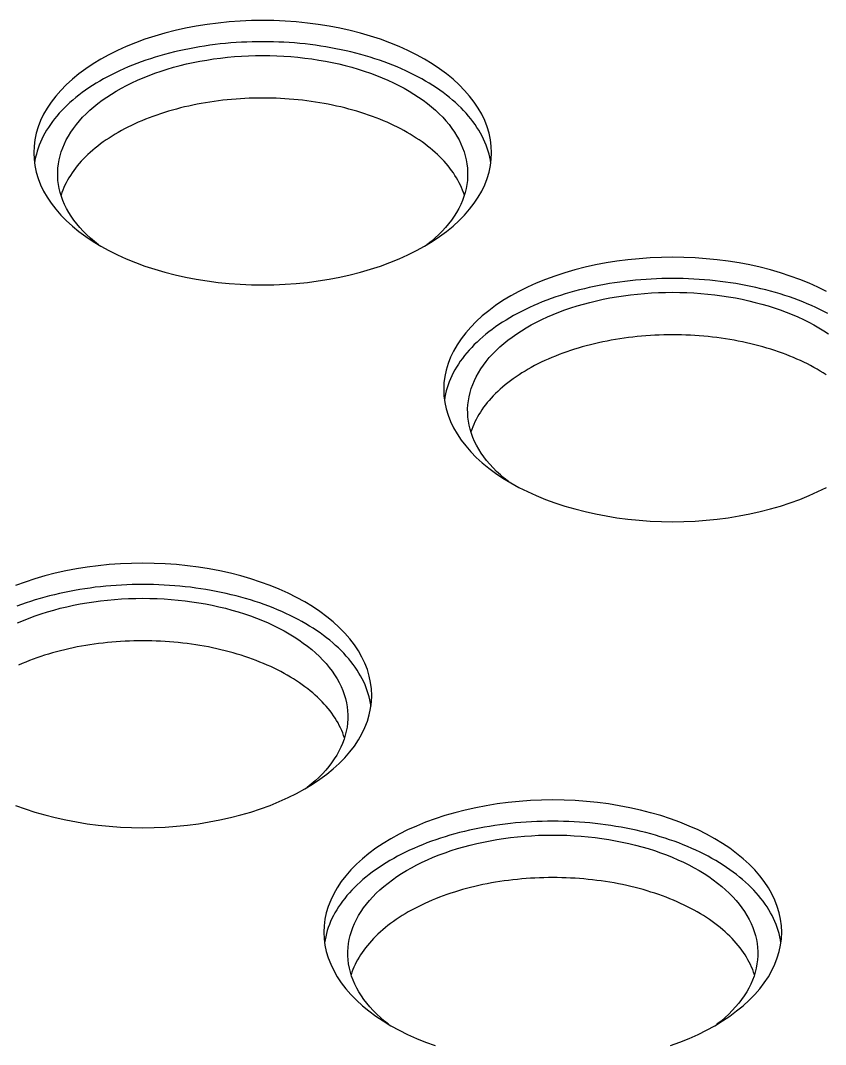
# Model space of a CAD drawing. Extents: x 1.5 to 17.7, y 2.4 to 12.
# Drawn here: x 6.129 to 8.063, y 7.433 to 9.893 of the extents above; entities that cross this region are included whole.
import ezdxf

# ---------------------------------------------------------------- set-up
doc = ezdxf.new("R2010")
doc.units = 0
doc.layers.get('0').update_dxf_attribs({"linetype": 'CONTINUOUS'})

# ---------------------------------------------------------------- blocks, each defined once
blk = doc.blocks.new('A$C44197991')
at = {"color": 0, "linetype": 'CONTINUOUS'}
for points in [[(9.2587, 1.0658, 0), (9.2773, 1.0771, 0), (9.2949, 1.0889, 0), (9.3115, 1.1012, 0), (9.3271, 1.1139, 0), (9.3415, 1.1271, 0), (9.3548, 1.1407, 0), (9.367, 1.1546, 0), (9.3779, 1.1688, 0), (9.3876, 1.1834, 0), (9.3961, 1.1982, 0), (9.4033, 1.2132, 0), (9.4092, 1.2284, 0), (9.4138, 1.2438, 0), (9.4171, 1.2592, 0), (9.4191, 1.2748, 0), (9.4198, 1.2904, 0), (9.4191, 1.3059, 0), (9.4171, 1.3215, 0), (9.4138, 1.337, 0), (9.4092, 1.3523, 0), (9.4033, 1.3675, 0), (9.3961, 1.3825, 0), (9.3876, 1.3973, 0), (9.3779, 1.4119, 0), (9.367, 1.4261, 0), (9.3548, 1.4401, 0), (9.3415, 1.4536, 0), (9.3271, 1.4668, 0), (9.3115, 1.4795, 0), (9.2949, 1.4918, 0), (9.2773, 1.5036, 0), (9.2587, 1.5149, 0), (9.2391, 1.5256, 0), (9.2187, 1.5358, 0), (9.1974, 1.5454, 0), (9.1753, 1.5544, 0), (9.1525, 1.5627, 0), (9.129, 1.5704, 0), (9.1049, 1.5774, 0), (9.0802, 1.5837, 0), (9.055, 1.5894, 0), (9.0294, 1.5942, 0), (9.0034, 1.5984, 0), (8.9771, 1.6018, 0), (8.9505, 1.6045, 0), (8.9237, 1.6064, 0), (8.8968, 1.6075, 0), (8.8698, 1.6079, 0), (8.8428, 1.6075, 0), (8.8159, 1.6064, 0), (8.7891, 1.6045, 0), (8.7625, 1.6018, 0), (8.7361, 1.5984, 0), (8.7101, 1.5942, 0), (8.6845, 1.5894, 0), (8.6593, 1.5837, 0), (8.6346, 1.5774, 0), (8.6105, 1.5704, 0), (8.587, 1.5627, 0), (8.5642, 1.5544, 0), (8.5421, 1.5454, 0), (8.5208, 1.5358, 0), (8.5004, 1.5256, 0), (8.4809, 1.5149, 0), (8.4622, 1.5036, 0), (8.4446, 1.4918, 0), (8.428, 1.4795, 0), (8.4125, 1.4668, 0), (8.398, 1.4536, 0), (8.3847, 1.4401, 0), (8.3726, 1.4261, 0), (8.3616, 1.4119, 0), (8.3519, 1.3973, 0), (8.3435, 1.3825, 0), (8.3362, 1.3675, 0), (8.3303, 1.3523, 0), (8.3257, 1.337, 0), (8.3224, 1.3215, 0), (8.3204, 1.3059, 0), (8.3198, 1.2904, 0), (8.3204, 1.2748, 0), (8.3224, 1.2592, 0), (8.3257, 1.2438, 0), (8.3303, 1.2284, 0), (8.3362, 1.2132, 0), (8.3435, 1.1982, 0), (8.3519, 1.1834, 0), (8.3616, 1.1688, 0), (8.3726, 1.1546, 0), (8.3847, 1.1407, 0), (8.398, 1.1271, 0), (8.4125, 1.1139, 0), (8.428, 1.1012, 0), (8.4446, 1.0889, 0), (8.4622, 1.0771, 0), (8.4809, 1.0658, 0), (8.5004, 1.0551, 0), (8.5208, 1.0449, 0), (8.5421, 1.0353, 0), (8.5642, 1.0263, 0), (8.587, 1.018, 0), (8.6105, 1.0103, 0), (8.6346, 1.0033, 0), (8.6593, 0.997, 0), (8.6845, 0.9914, 0), (8.7101, 0.9865, 0), (8.7361, 0.9823, 0), (8.7625, 0.9789, 0), (8.7891, 0.9763, 0), (8.8159, 0.9744, 0), (8.8428, 0.9732, 0), (8.8698, 0.9728, 0), (8.8968, 0.9732, 0), (8.9237, 0.9744, 0), (8.9505, 0.9763, 0), (8.9771, 0.9789, 0), (9.0034, 0.9823, 0), (9.0294, 0.9865, 0), (9.055, 0.9914, 0), (9.0802, 0.997, 0), (9.1049, 1.0033, 0), (9.129, 1.0103, 0), (9.1525, 1.018, 0), (9.1753, 1.0263, 0), (9.1974, 1.0353, 0), (9.2187, 1.0449, 0), (9.2391, 1.0551, 0), (9.2587, 1.0658, 0)], [(9.418, 1.2649, 0), (9.4168, 1.2722, 0), (9.4153, 1.2796, 0), (9.4136, 1.2869, 0), (9.4115, 1.2942, 0), (9.4091, 1.3014, 0), (9.4065, 1.3087, 0), (9.4035, 1.3159, 0), (9.4003, 1.323, 0), (9.3968, 1.3301, 0), (9.393, 1.3372, 0), (9.3889, 1.3442, 0), (9.3845, 1.3512, 0), (9.3799, 1.358, 0), (9.375, 1.3649, 0), (9.3698, 1.3716, 0), (9.3643, 1.3783, 0), (9.3585, 1.3849, 0), (9.3525, 1.3915, 0), (9.3463, 1.3979, 0), (9.3398, 1.4043, 0), (9.333, 1.4105, 0), (9.3259, 1.4167, 0), (9.3187, 1.4228, 0), (9.3111, 1.4288, 0), (9.3034, 1.4347, 0), (9.2954, 1.4405, 0), (9.2872, 1.4461, 0), (9.2787, 1.4517, 0), (9.27, 1.4571, 0), (9.2611, 1.4624, 0), (9.252, 1.4676, 0), (9.2427, 1.4727, 0), (9.2332, 1.4777, 0), (9.2235, 1.4825, 0), (9.2136, 1.4872, 0), (9.2035, 1.4917, 0), (9.1932, 1.4962, 0), (9.1828, 1.5004, 0), (9.1722, 1.5046, 0), (9.1614, 1.5086, 0), (9.1505, 1.5124, 0), (9.1394, 1.5161, 0), (9.1281, 1.5197, 0), (9.1168, 1.5231, 0), (9.1052, 1.5263, 0), (9.0936, 1.5294, 0), (9.0818, 1.5323, 0), (9.07, 1.5351, 0), (9.058, 1.5377, 0), (9.0459, 1.5401, 0), (9.0337, 1.5424, 0), (9.0215, 1.5446, 0), (9.0091, 1.5465, 0), (8.9967, 1.5483, 0), (8.9842, 1.5499, 0), (8.9716, 1.5514, 0), (8.959, 1.5527, 0), (8.9464, 1.5538, 0), (8.9337, 1.5547, 0), (8.9209, 1.5555, 0), (8.9082, 1.5561, 0), (8.8954, 1.5565, 0), (8.8826, 1.5568, 0), (8.8698, 1.5569, 0), (8.857, 1.5568, 0), (8.8442, 1.5565, 0), (8.8314, 1.5561, 0), (8.8186, 1.5555, 0), (8.8059, 1.5547, 0), (8.7932, 1.5538, 0), (8.7805, 1.5527, 0), (8.7679, 1.5514, 0), (8.7553, 1.5499, 0), (8.7428, 1.5483, 0), (8.7304, 1.5465, 0), (8.7181, 1.5446, 0), (8.7058, 1.5424, 0), (8.6936, 1.5401, 0), (8.6815, 1.5377, 0), (8.6695, 1.5351, 0), (8.6577, 1.5323, 0), (8.6459, 1.5294, 0), (8.6343, 1.5263, 0), (8.6228, 1.5231, 0), (8.6114, 1.5197, 0), (8.6002, 1.5161, 0), (8.5891, 1.5124, 0), (8.5781, 1.5086, 0), (8.5673, 1.5046, 0), (8.5567, 1.5004, 0), (8.5463, 1.4962, 0), (8.536, 1.4917, 0), (8.5259, 1.4872, 0), (8.516, 1.4825, 0), (8.5063, 1.4777, 0), (8.4968, 1.4727, 0), (8.4875, 1.4676, 0), (8.4784, 1.4624, 0), (8.4695, 1.4571, 0), (8.4608, 1.4517, 0), (8.4524, 1.4461, 0), (8.4442, 1.4405, 0), (8.4361, 1.4347, 0), (8.4284, 1.4288, 0), (8.4209, 1.4228, 0), (8.4136, 1.4167, 0), (8.4066, 1.4105, 0), (8.3998, 1.4043, 0), (8.3933, 1.3979, 0), (8.387, 1.3915, 0), (8.381, 1.3849, 0), (8.3752, 1.3783, 0), (8.3698, 1.3716, 0), (8.3646, 1.3649, 0), (8.3597, 1.358, 0), (8.355, 1.3512, 0), (8.3506, 1.3442, 0), (8.3465, 1.3372, 0), (8.3427, 1.3301, 0), (8.3392, 1.323, 0), (8.336, 1.3159, 0), (8.333, 1.3087, 0), (8.3304, 1.3014, 0), (8.328, 1.2942, 0), (8.326, 1.2869, 0), (8.3242, 1.2796, 0), (8.3227, 1.2722, 0), (8.3215, 1.2649, 0)], [(8.4753, 1.0691, 0), (8.4654, 1.0771, 0), (8.4559, 1.0852, 0), (8.4469, 1.0936, 0), (8.4384, 1.1021, 0), (8.4305, 1.1108, 0), (8.423, 1.1196, 0), (8.4161, 1.1286, 0), (8.4098, 1.1377, 0), (8.404, 1.147, 0), (8.3987, 1.1563, 0), (8.394, 1.1658, 0), (8.3899, 1.1753, 0), (8.3864, 1.1849, 0), (8.3834, 1.1946, 0), (8.381, 1.2044, 0), (8.3792, 1.2141, 0), (8.378, 1.2239, 0), (8.3774, 1.2337, 0), (8.3773, 1.2436, 0), (8.3779, 1.2534, 0), (8.379, 1.2632, 0), (8.3807, 1.273, 0), (8.383, 1.2827, 0), (8.3859, 1.2924, 0), (8.3894, 1.302, 0), (8.3934, 1.3116, 0), (8.398, 1.3211, 0), (8.4032, 1.3304, 0), (8.409, 1.3397, 0), (8.4152, 1.3488, 0), (8.4221, 1.3578, 0), (8.4294, 1.3667, 0), (8.4373, 1.3754, 0), (8.4457, 1.384, 0), (8.4546, 1.3923, 0), (8.464, 1.4005, 0), (8.4739, 1.4085, 0), (8.4843, 1.4163, 0), (8.4951, 1.4239, 0), (8.5064, 1.4313, 0), (8.5181, 1.4384, 0), (8.5302, 1.4453, 0), (8.5428, 1.452, 0), (8.5557, 1.4584, 0), (8.569, 1.4645, 0), (8.5827, 1.4704, 0), (8.5967, 1.476, 0), (8.611, 1.4813, 0), (8.6256, 1.4863, 0), (8.6406, 1.491, 0), (8.6558, 1.4954, 0), (8.6712, 1.4996, 0), (8.6869, 1.5034, 0), (8.7029, 1.5069, 0), (8.719, 1.51, 0), (8.7353, 1.5129, 0), (8.7517, 1.5154, 0), (8.7683, 1.5176, 0), (8.7851, 1.5194, 0), (8.8019, 1.521, 0), (8.8188, 1.5221, 0), (8.8357, 1.523, 0), (8.8527, 1.5235, 0), (8.8698, 1.5237, 0), (8.8868, 1.5235, 0), (8.9038, 1.523, 0), (8.9208, 1.5221, 0), (8.9377, 1.521, 0), (8.9545, 1.5194, 0), (8.9712, 1.5176, 0), (8.9878, 1.5154, 0), (9.0043, 1.5129, 0), (9.0206, 1.51, 0), (9.0367, 1.5069, 0), (9.0526, 1.5034, 0), (9.0683, 1.4996, 0), (9.0838, 1.4954, 0), (9.099, 1.491, 0), (9.1139, 1.4863, 0), (9.1285, 1.4813, 0), (9.1429, 1.476, 0), (9.1569, 1.4704, 0), (9.1705, 1.4645, 0), (9.1838, 1.4584, 0), (9.1967, 1.452, 0), (9.2093, 1.4453, 0), (9.2214, 1.4384, 0), (9.2331, 1.4313, 0), (9.2444, 1.4239, 0), (9.2552, 1.4163, 0), (9.2656, 1.4085, 0), (9.2755, 1.4005, 0), (9.2849, 1.3923, 0), (9.2938, 1.384, 0), (9.3022, 1.3754, 0), (9.3101, 1.3667, 0), (9.3175, 1.3578, 0), (9.3243, 1.3488, 0), (9.3306, 1.3397, 0), (9.3363, 1.3304, 0), (9.3415, 1.3211, 0), (9.3461, 1.3116, 0), (9.3501, 1.302, 0), (9.3536, 1.2924, 0), (9.3565, 1.2827, 0), (9.3588, 1.273, 0), (9.3605, 1.2632, 0), (9.3617, 1.2534, 0), (9.3622, 1.2436, 0), (9.3622, 1.2337, 0), (9.3615, 1.2239, 0), (9.3603, 1.2141, 0), (9.3585, 1.2044, 0), (9.3561, 1.1946, 0), (9.3532, 1.1849, 0), (9.3496, 1.1753, 0), (9.3455, 1.1658, 0), (9.3408, 1.1563, 0), (9.3356, 1.147, 0), (9.3298, 1.1377, 0), (9.3234, 1.1286, 0), (9.3165, 1.1196, 0), (9.3091, 1.1108, 0), (9.3011, 1.1021, 0), (9.2926, 1.0936, 0), (9.2836, 1.0852, 0), (9.2742, 1.0771, 0), (9.2642, 1.0691, 0)], [(9.3543, 1.1883, 0), (9.3522, 1.1944, 0), (9.35, 1.2004, 0), (9.3475, 1.2064, 0), (9.3448, 1.2124, 0), (9.3418, 1.2183, 0), (9.3387, 1.2242, 0), (9.3353, 1.2301, 0), (9.3317, 1.2359, 0), (9.3279, 1.2417, 0), (9.3238, 1.2474, 0), (9.3196, 1.2531, 0), (9.3151, 1.2587, 0), (9.3104, 1.2642, 0), (9.3056, 1.2697, 0), (9.3005, 1.2752, 0), (9.2952, 1.2805, 0), (9.2897, 1.2858, 0), (9.284, 1.2911, 0), (9.2781, 1.2962, 0), (9.2721, 1.3013, 0), (9.2658, 1.3063, 0), (9.2593, 1.3113, 0), (9.2527, 1.3161, 0), (9.2459, 1.3209, 0), (9.2389, 1.3255, 0), (9.2317, 1.3301, 0), (9.2244, 1.3346, 0), (9.2169, 1.339, 0), (9.2092, 1.3433, 0), (9.2013, 1.3475, 0), (9.1934, 1.3516, 0), (9.1852, 1.3556, 0), (9.1769, 1.3595, 0), (9.1685, 1.3633, 0), (9.1599, 1.367, 0), (9.1512, 1.3706, 0), (9.1424, 1.3741, 0), (9.1334, 1.3775, 0), (9.1243, 1.3807, 0), (9.1151, 1.3838, 0), (9.1057, 1.3869, 0), (9.0963, 1.3898, 0), (9.0867, 1.3925, 0), (9.0771, 1.3952, 0), (9.0673, 1.3977, 0), (9.0575, 1.4002, 0), (9.0475, 1.4024, 0), (9.0375, 1.4046, 0), (9.0274, 1.4066, 0), (9.0173, 1.4086, 0), (9.007, 1.4103, 0), (8.9967, 1.412, 0), (8.9863, 1.4135, 0), (8.9759, 1.4149, 0), (8.9655, 1.4162, 0), (8.9549, 1.4173, 0), (8.9444, 1.4183, 0), (8.9338, 1.4192, 0), (8.9232, 1.4199, 0), (8.9125, 1.4205, 0), (8.9018, 1.421, 0), (8.8912, 1.4213, 0), (8.8805, 1.4216, 0), (8.8698, 1.4216, 0), (8.8591, 1.4216, 0), (8.8484, 1.4213, 0), (8.8377, 1.421, 0), (8.827, 1.4205, 0), (8.8164, 1.4199, 0), (8.8057, 1.4192, 0), (8.7952, 1.4183, 0), (8.7846, 1.4173, 0), (8.7741, 1.4162, 0), (8.7636, 1.4149, 0), (8.7532, 1.4135, 0), (8.7428, 1.412, 0), (8.7325, 1.4103, 0), (8.7223, 1.4086, 0), (8.7121, 1.4066, 0), (8.702, 1.4046, 0), (8.692, 1.4024, 0), (8.6821, 1.4002, 0), (8.6722, 1.3977, 0), (8.6624, 1.3952, 0), (8.6528, 1.3925, 0), (8.6432, 1.3898, 0), (8.6338, 1.3869, 0), (8.6245, 1.3838, 0), (8.6152, 1.3807, 0), (8.6061, 1.3775, 0), (8.5972, 1.3741, 0), (8.5883, 1.3706, 0), (8.5796, 1.367, 0), (8.571, 1.3633, 0), (8.5626, 1.3595, 0), (8.5543, 1.3556, 0), (8.5462, 1.3516, 0), (8.5382, 1.3475, 0), (8.5304, 1.3433, 0), (8.5227, 1.339, 0), (8.5152, 1.3346, 0), (8.5078, 1.3301, 0), (8.5007, 1.3255, 0), (8.4937, 1.3209, 0), (8.4868, 1.3161, 0), (8.4802, 1.3113, 0), (8.4738, 1.3063, 0), (8.4675, 1.3013, 0), (8.4614, 1.2962, 0), (8.4555, 1.2911, 0), (8.4498, 1.2858, 0), (8.4443, 1.2805, 0), (8.439, 1.2752, 0), (8.434, 1.2697, 0), (8.4291, 1.2642, 0), (8.4244, 1.2587, 0), (8.42, 1.2531, 0), (8.4157, 1.2474, 0), (8.4117, 1.2417, 0), (8.4078, 1.2359, 0), (8.4042, 1.2301, 0), (8.4009, 1.2242, 0), (8.3977, 1.2183, 0), (8.3948, 1.2124, 0), (8.392, 1.2064, 0), (8.3896, 1.2004, 0), (8.3873, 1.1944, 0), (8.3853, 1.1883, 0)], [(10.224, 0.957, 0), (10.2036, 0.9672, 0), (10.1823, 0.9768, 0), (10.1602, 0.9858, 0), (10.1374, 0.9941, 0), (10.1139, 1.0018, 0), (10.0898, 1.0088, 0), (10.0651, 1.0151, 0), (10.04, 1.0207, 0), (10.0143, 1.0256, 0), (9.9883, 1.0298, 0), (9.962, 1.0332, 0), (9.9354, 1.0358, 0), (9.9086, 1.0377, 0), (9.8817, 1.0389, 0), (9.8547, 1.0393, 0), (9.8277, 1.0389, 0), (9.8008, 1.0377, 0), (9.774, 1.0358, 0), (9.7474, 1.0332, 0), (9.721, 1.0298, 0), (9.695, 1.0256, 0), (9.6694, 1.0207, 0), (9.6442, 1.0151, 0), (9.6195, 1.0088, 0), (9.5954, 1.0018, 0), (9.5719, 0.9941, 0), (9.5491, 0.9858, 0), (9.527, 0.9768, 0), (9.5058, 0.9672, 0), (9.4853, 0.957, 0), (9.4657, 0.9463, 0), (9.4471, 0.935, 0), (9.4295, 0.9232, 0), (9.4129, 0.9109, 0), (9.3974, 0.8982, 0), (9.3829, 0.885, 0), (9.3696, 0.8714, 0), (9.3575, 0.8575, 0), (9.3465, 0.8433, 0), (9.3368, 0.8287, 0), (9.3284, 0.8139, 0), (9.3211, 0.7989, 0), (9.3152, 0.7837, 0), (9.3106, 0.7683, 0), (9.3073, 0.7529, 0), (9.3053, 0.7373, 0), (9.3047, 0.7217, 0), (9.3053, 0.7062, 0), (9.3073, 0.6906, 0), (9.3106, 0.6751, 0), (9.3152, 0.6598, 0), (9.3211, 0.6446, 0), (9.3284, 0.6296, 0), (9.3368, 0.6148, 0), (9.3465, 0.6002, 0), (9.3575, 0.586, 0), (9.3696, 0.572, 0), (9.3829, 0.5585, 0), (9.3974, 0.5453, 0), (9.4129, 0.5326, 0), (9.4295, 0.5203, 0), (9.4471, 0.5085, 0), (9.4657, 0.4972, 0), (9.4853, 0.4865, 0), (9.5058, 0.4763, 0), (9.527, 0.4667, 0), (9.5491, 0.4577, 0), (9.5719, 0.4494, 0), (9.5954, 0.4417, 0), (9.6195, 0.4347, 0), (9.6442, 0.4284, 0), (9.6694, 0.4228, 0), (9.695, 0.4179, 0), (9.721, 0.4137, 0), (9.7474, 0.4103, 0), (9.774, 0.4076, 0), (9.8008, 0.4057, 0), (9.8277, 0.4046, 0), (9.8547, 0.4042, 0), (9.8817, 0.4046, 0), (9.9086, 0.4057, 0), (9.9354, 0.4076, 0), (9.962, 0.4103, 0), (9.9883, 0.4137, 0), (10.0143, 0.4179, 0), (10.04, 0.4228, 0), (10.0651, 0.4284, 0), (10.0898, 0.4347, 0), (10.1139, 0.4417, 0), (10.1374, 0.4494, 0), (10.1602, 0.4577, 0), (10.1823, 0.4667, 0), (10.2036, 0.4763, 0), (10.224, 0.4865, 0)], [(10.2276, 0.9041, 0), (10.2181, 0.909, 0), (10.2084, 0.9139, 0), (10.1985, 0.9185, 0), (10.1884, 0.9231, 0), (10.1781, 0.9275, 0), (10.1677, 0.9318, 0), (10.1571, 0.9359, 0), (10.1463, 0.9399, 0), (10.1354, 0.9438, 0), (10.1243, 0.9475, 0), (10.113, 0.951, 0), (10.1017, 0.9544, 0), (10.0901, 0.9577, 0), (10.0785, 0.9608, 0), (10.0668, 0.9637, 0), (10.0549, 0.9665, 0), (10.0429, 0.9691, 0), (10.0308, 0.9715, 0), (10.0186, 0.9738, 0), (10.0064, 0.9759, 0), (9.994, 0.9779, 0), (9.9816, 0.9797, 0), (9.9691, 0.9813, 0), (9.9565, 0.9828, 0), (9.9439, 0.984, 0), (9.9313, 0.9852, 0), (9.9186, 0.9861, 0), (9.9058, 0.9869, 0), (9.8931, 0.9875, 0), (9.8803, 0.9879, 0), (9.8675, 0.9882, 0), (9.8547, 0.9882, 0), (9.8419, 0.9882, 0), (9.8291, 0.9879, 0), (9.8163, 0.9875, 0), (9.8035, 0.9869, 0), (9.7908, 0.9861, 0), (9.7781, 0.9852, 0), (9.7654, 0.984, 0), (9.7528, 0.9828, 0), (9.7402, 0.9813, 0), (9.7277, 0.9797, 0), (9.7153, 0.9779, 0), (9.703, 0.9759, 0), (9.6907, 0.9738, 0), (9.6785, 0.9715, 0), (9.6664, 0.9691, 0), (9.6545, 0.9665, 0), (9.6426, 0.9637, 0), (9.6308, 0.9608, 0), (9.6192, 0.9577, 0), (9.6077, 0.9544, 0), (9.5963, 0.951, 0), (9.5851, 0.9475, 0), (9.574, 0.9438, 0), (9.563, 0.9399, 0), (9.5523, 0.9359, 0), (9.5416, 0.9318, 0), (9.5312, 0.9275, 0), (9.5209, 0.9231, 0), (9.5108, 0.9185, 0), (9.5009, 0.9139, 0), (9.4912, 0.909, 0), (9.4817, 0.9041, 0), (9.4724, 0.899, 0), (9.4633, 0.8938, 0), (9.4544, 0.8885, 0), (9.4457, 0.883, 0), (9.4373, 0.8775, 0), (9.4291, 0.8718, 0), (9.421, 0.866, 0), (9.4133, 0.8602, 0), (9.4058, 0.8542, 0), (9.3985, 0.8481, 0), (9.3915, 0.8419, 0), (9.3847, 0.8356, 0), (9.3781, 0.8293, 0), (9.3719, 0.8228, 0), (9.3659, 0.8163, 0), (9.3601, 0.8097, 0), (9.3547, 0.803, 0), (9.3495, 0.7962, 0), (9.3445, 0.7894, 0), (9.3399, 0.7825, 0), (9.3355, 0.7756, 0), (9.3314, 0.7686, 0), (9.3276, 0.7615, 0), (9.3241, 0.7544, 0), (9.3209, 0.7472, 0), (9.3179, 0.7401, 0), (9.3153, 0.7328, 0), (9.3129, 0.7255, 0), (9.3109, 0.7183, 0), (9.3091, 0.7109, 0), (9.3076, 0.7036, 0), (9.3064, 0.6962, 0)], [(9.4602, 0.5004, 0), (9.4503, 0.5084, 0), (9.4408, 0.5166, 0), (9.4318, 0.5249, 0), (9.4233, 0.5335, 0), (9.4154, 0.5422, 0), (9.4079, 0.551, 0), (9.401, 0.56, 0), (9.3947, 0.5691, 0), (9.3889, 0.5783, 0), (9.3836, 0.5877, 0), (9.3789, 0.5971, 0), (9.3748, 0.6067, 0), (9.3713, 0.6163, 0), (9.3683, 0.626, 0), (9.3659, 0.6357, 0), (9.3641, 0.6455, 0), (9.3629, 0.6553, 0), (9.3623, 0.6651, 0), (9.3622, 0.675, 0), (9.3628, 0.6848, 0), (9.3639, 0.6946, 0), (9.3656, 0.7044, 0), (9.3679, 0.7141, 0), (9.3708, 0.7238, 0), (9.3743, 0.7334, 0), (9.3783, 0.743, 0), (9.3829, 0.7524, 0), (9.3881, 0.7618, 0), (9.3939, 0.7711, 0), (9.4001, 0.7802, 0), (9.407, 0.7892, 0), (9.4143, 0.7981, 0), (9.4222, 0.8068, 0), (9.4306, 0.8153, 0), (9.4395, 0.8237, 0), (9.4489, 0.8319, 0), (9.4588, 0.8399, 0), (9.4692, 0.8477, 0), (9.48, 0.8553, 0), (9.4913, 0.8626, 0), (9.503, 0.8698, 0), (9.5151, 0.8767, 0), (9.5277, 0.8833, 0), (9.5406, 0.8897, 0), (9.5539, 0.8959, 0), (9.5676, 0.9017, 0), (9.5816, 0.9073, 0), (9.5959, 0.9126, 0), (9.6105, 0.9177, 0), (9.6255, 0.9224, 0), (9.6407, 0.9268, 0), (9.6561, 0.9309, 0), (9.6718, 0.9347, 0), (9.6878, 0.9382, 0), (9.7039, 0.9414, 0), (9.7202, 0.9442, 0), (9.7366, 0.9468, 0), (9.7532, 0.949, 0), (9.7699, 0.9508, 0), (9.7868, 0.9523, 0), (9.8037, 0.9535, 0), (9.8206, 0.9544, 0), (9.8376, 0.9549, 0), (9.8547, 0.955, 0), (9.8717, 0.9549, 0), (9.8887, 0.9544, 0), (9.9057, 0.9535, 0), (9.9226, 0.9523, 0), (9.9394, 0.9508, 0), (9.9561, 0.949, 0), (9.9727, 0.9468, 0), (9.9892, 0.9442, 0), (10.0055, 0.9414, 0), (10.0216, 0.9382, 0), (10.0375, 0.9347, 0), (10.0532, 0.9309, 0), (10.0686, 0.9268, 0), (10.0839, 0.9224, 0), (10.0988, 0.9177, 0), (10.1134, 0.9126, 0), (10.1278, 0.9073, 0), (10.1418, 0.9017, 0), (10.1554, 0.8959, 0), (10.1687, 0.8897, 0), (10.1817, 0.8833, 0), (10.1942, 0.8767, 0), (10.2063, 0.8698, 0), (10.218, 0.8626, 0), (10.2293, 0.8553, 0)], [(10.2238, 0.7569, 0), (10.2166, 0.7615, 0), (10.2093, 0.766, 0), (10.2018, 0.7704, 0), (10.1941, 0.7747, 0), (10.1862, 0.7789, 0), (10.1783, 0.783, 0), (10.1701, 0.787, 0), (10.1618, 0.7909, 0), (10.1534, 0.7947, 0), (10.1448, 0.7984, 0), (10.1361, 0.802, 0), (10.1273, 0.8055, 0), (10.1183, 0.8088, 0), (10.1092, 0.8121, 0), (10.1, 0.8152, 0), (10.0906, 0.8182, 0), (10.0812, 0.8211, 0), (10.0716, 0.8239, 0), (10.062, 0.8266, 0), (10.0522, 0.8291, 0), (10.0424, 0.8315, 0), (10.0324, 0.8338, 0), (10.0224, 0.836, 0), (10.0123, 0.838, 0), (10.0022, 0.8399, 0), (9.9919, 0.8417, 0), (9.9816, 0.8434, 0), (9.9712, 0.8449, 0), (9.9608, 0.8463, 0), (9.9503, 0.8476, 0), (9.9398, 0.8487, 0), (9.9293, 0.8497, 0), (9.9187, 0.8506, 0), (9.908, 0.8513, 0), (9.8974, 0.8519, 0), (9.8867, 0.8524, 0), (9.8761, 0.8527, 0), (9.8654, 0.8529, 0), (9.8547, 0.853, 0), (9.844, 0.8529, 0), (9.8333, 0.8527, 0), (9.8226, 0.8524, 0), (9.8119, 0.8519, 0), (9.8013, 0.8513, 0), (9.7906, 0.8506, 0), (9.7801, 0.8497, 0), (9.7695, 0.8487, 0), (9.759, 0.8476, 0), (9.7485, 0.8463, 0), (9.7381, 0.8449, 0), (9.7277, 0.8434, 0), (9.7174, 0.8417, 0), (9.7072, 0.8399, 0), (9.697, 0.838, 0), (9.6869, 0.836, 0), (9.6769, 0.8338, 0), (9.6669, 0.8315, 0), (9.6571, 0.8291, 0), (9.6473, 0.8266, 0), (9.6377, 0.8239, 0), (9.6281, 0.8211, 0), (9.6187, 0.8182, 0), (9.6094, 0.8152, 0), (9.6001, 0.8121, 0), (9.591, 0.8088, 0), (9.5821, 0.8055, 0), (9.5732, 0.802, 0), (9.5645, 0.7984, 0), (9.5559, 0.7947, 0), (9.5475, 0.7909, 0), (9.5392, 0.787, 0), (9.5311, 0.783, 0), (9.5231, 0.7789, 0), (9.5152, 0.7747, 0), (9.5076, 0.7704, 0), (9.5001, 0.766, 0), (9.4927, 0.7615, 0), (9.4856, 0.7569, 0), (9.4786, 0.7522, 0), (9.4717, 0.7475, 0), (9.4651, 0.7426, 0), (9.4587, 0.7377, 0), (9.4524, 0.7327, 0), (9.4463, 0.7276, 0), (9.4404, 0.7224, 0), (9.4347, 0.7172, 0), (9.4292, 0.7119, 0), (9.4239, 0.7065, 0), (9.4189, 0.7011, 0), (9.414, 0.6956, 0), (9.4093, 0.69, 0), (9.4048, 0.6844, 0), (9.4006, 0.6788, 0), (9.3966, 0.673, 0), (9.3927, 0.6673, 0), (9.3891, 0.6615, 0), (9.3858, 0.6556, 0), (9.3826, 0.6497, 0), (9.3797, 0.6438, 0), (9.377, 0.6378, 0), (9.3745, 0.6318, 0), (9.3722, 0.6257, 0), (9.3702, 0.6197, 0)], [(8.9708, -0.2376, 0), (8.9894, -0.2264, 0), (9.007, -0.2146, 0), (9.0236, -0.2023, 0), (9.0392, -0.1895, 0), (9.0536, -0.1764, 0), (9.0669, -0.1628, 0), (9.0791, -0.1489, 0), (9.09, -0.1346, 0), (9.0997, -0.1201, 0), (9.1082, -0.1053, 0), (9.1154, -0.0903, 0), (9.1213, -0.0751, 0), (9.1259, -0.0597, 0), (9.1292, -0.0442, 0), (9.1312, -0.0287, 0), (9.1319, -0.0131, 0), (9.1312, 0.0025, 0), (9.1292, 0.018, 0), (9.1259, 0.0335, 0), (9.1213, 0.0488, 0), (9.1154, 0.064, 0), (9.1082, 0.0791, 0), (9.0997, 0.0939, 0), (9.09, 0.1084, 0), (9.0791, 0.1227, 0), (9.0669, 0.1366, 0), (9.0536, 0.1501, 0), (9.0392, 0.1633, 0), (9.0236, 0.176, 0), (9.007, 0.1883, 0), (8.9894, 0.2001, 0), (8.9708, 0.2114, 0), (8.9512, 0.2222, 0), (8.9308, 0.2324, 0), (8.9095, 0.2419, 0), (8.8874, 0.2509, 0), (8.8646, 0.2593, 0), (8.8411, 0.2669, 0), (8.817, 0.2739, 0), (8.7924, 0.2803, 0), (8.7672, 0.2859, 0), (8.7415, 0.2908, 0), (8.7155, 0.2949, 0), (8.6892, 0.2983, 0), (8.6626, 0.301, 0), (8.6358, 0.3029, 0), (8.6089, 0.304, 0), (8.5819, 0.3044, 0), (8.5549, 0.304, 0), (8.528, 0.3029, 0), (8.5012, 0.301, 0), (8.4746, 0.2983, 0), (8.4482, 0.2949, 0), (8.4222, 0.2908, 0), (8.3966, 0.2859, 0), (8.3714, 0.2803, 0), (8.3467, 0.2739, 0), (8.3226, 0.2669, 0), (8.2991, 0.2593, 0), (8.2763, 0.2509, 0)], [(8.2763, -0.2771, 0), (8.2991, -0.2855, 0), (8.3226, -0.2932, 0), (8.3467, -0.3002, 0), (8.3714, -0.3065, 0), (8.3966, -0.3121, 0), (8.4222, -0.317, 0), (8.4482, -0.3211, 0), (8.4746, -0.3246, 0), (8.5012, -0.3272, 0), (8.528, -0.3291, 0), (8.5549, -0.3303, 0), (8.5819, -0.3307, 0), (8.6089, -0.3303, 0), (8.6358, -0.3291, 0), (8.6626, -0.3272, 0), (8.6892, -0.3246, 0), (8.7155, -0.3211, 0), (8.7415, -0.317, 0), (8.7672, -0.3121, 0), (8.7924, -0.3065, 0), (8.817, -0.3002, 0), (8.8411, -0.2932, 0), (8.8646, -0.2855, 0), (8.8874, -0.2771, 0), (8.9095, -0.2682, 0), (8.9308, -0.2586, 0), (8.9512, -0.2484, 0), (8.9708, -0.2376, 0)], [(9.1301, -0.0386, 0), (9.1289, -0.0313, 0), (9.1274, -0.0239, 0), (9.1257, -0.0166, 0), (9.1236, -0.0093, 0), (9.1212, -0.002, 0), (9.1186, 0.0052, 0), (9.1157, 0.0124, 0), (9.1124, 0.0196, 0), (9.1089, 0.0267, 0), (9.1051, 0.0337, 0), (9.101, 0.0407, 0), (9.0966, 0.0477, 0), (9.092, 0.0546, 0), (9.0871, 0.0614, 0), (9.0819, 0.0682, 0), (9.0764, 0.0748, 0), (9.0707, 0.0815, 0), (9.0647, 0.088, 0), (9.0584, 0.0944, 0), (9.0519, 0.1008, 0), (9.0451, 0.1071, 0), (9.0381, 0.1133, 0), (9.0308, 0.1193, 0), (9.0233, 0.1253, 0), (9.0155, 0.1312, 0), (9.0075, 0.137, 0), (8.9993, 0.1426, 0), (8.9908, 0.1482, 0), (8.9821, 0.1536, 0), (8.9732, 0.159, 0), (8.9641, 0.1642, 0), (8.9548, 0.1692, 0), (8.9453, 0.1742, 0), (8.9356, 0.179, 0), (8.9257, 0.1837, 0), (8.9156, 0.1883, 0), (8.9053, 0.1927, 0), (8.8949, 0.197, 0), (8.8843, 0.2011, 0), (8.8735, 0.2051, 0), (8.8626, 0.2089, 0), (8.8515, 0.2126, 0), (8.8402, 0.2162, 0), (8.8289, 0.2196, 0), (8.8174, 0.2228, 0), (8.8057, 0.2259, 0), (8.794, 0.2288, 0), (8.7821, 0.2316, 0), (8.7701, 0.2342, 0), (8.758, 0.2367, 0), (8.7458, 0.239, 0), (8.7336, 0.2411, 0), (8.7212, 0.243, 0), (8.7088, 0.2448, 0), (8.6963, 0.2465, 0), (8.6837, 0.2479, 0), (8.6711, 0.2492, 0), (8.6585, 0.2503, 0), (8.6458, 0.2512, 0), (8.633, 0.252, 0), (8.6203, 0.2526, 0), (8.6075, 0.2531, 0), (8.5947, 0.2533, 0), (8.5819, 0.2534, 0), (8.5691, 0.2533, 0), (8.5563, 0.2531, 0), (8.5435, 0.2526, 0), (8.5307, 0.252, 0), (8.518, 0.2512, 0), (8.5053, 0.2503, 0), (8.4926, 0.2492, 0), (8.48, 0.2479, 0), (8.4674, 0.2465, 0), (8.455, 0.2448, 0), (8.4425, 0.243, 0), (8.4302, 0.2411, 0), (8.4179, 0.239, 0), (8.4057, 0.2367, 0), (8.3936, 0.2342, 0), (8.3817, 0.2316, 0), (8.3698, 0.2288, 0), (8.358, 0.2259, 0), (8.3464, 0.2228, 0), (8.3349, 0.2196, 0), (8.3235, 0.2162, 0), (8.3123, 0.2126, 0), (8.3012, 0.2089, 0), (8.2902, 0.2051, 0), (8.2795, 0.2011, 0)], [(8.2811, 0.161, 0), (8.2948, 0.1669, 0), (8.3088, 0.1725, 0), (8.3231, 0.1778, 0), (8.3377, 0.1828, 0), (8.3527, 0.1875, 0), (8.3679, 0.192, 0), (8.3834, 0.1961, 0), (8.3991, 0.1999, 0), (8.415, 0.2034, 0), (8.4311, 0.2065, 0), (8.4474, 0.2094, 0), (8.4638, 0.2119, 0), (8.4804, 0.2141, 0), (8.4972, 0.216, 0), (8.514, 0.2175, 0), (8.5309, 0.2187, 0), (8.5478, 0.2195, 0), (8.5648, 0.22, 0), (8.5819, 0.2202, 0), (8.5989, 0.22, 0), (8.6159, 0.2195, 0), (8.6329, 0.2187, 0), (8.6498, 0.2175, 0), (8.6666, 0.216, 0), (8.6833, 0.2141, 0), (8.6999, 0.2119, 0), (8.7164, 0.2094, 0), (8.7327, 0.2065, 0), (8.7488, 0.2034, 0), (8.7647, 0.1999, 0), (8.7804, 0.1961, 0), (8.7959, 0.192, 0), (8.8111, 0.1875, 0), (8.826, 0.1828, 0), (8.8406, 0.1778, 0), (8.855, 0.1725, 0), (8.869, 0.1669, 0), (8.8826, 0.161, 0), (8.8959, 0.1549, 0), (8.9089, 0.1485, 0), (8.9214, 0.1418, 0), (8.9335, 0.1349, 0), (8.9452, 0.1278, 0), (8.9565, 0.1204, 0), (8.9673, 0.1128, 0), (8.9777, 0.105, 0), (8.9876, 0.097, 0), (8.997, 0.0889, 0), (9.0059, 0.0805, 0), (9.0143, 0.0719, 0), (9.0222, 0.0632, 0), (9.0296, 0.0543, 0), (9.0364, 0.0453, 0), (9.0427, 0.0362, 0), (9.0484, 0.027, 0), (9.0536, 0.0176, 0), (9.0582, 0.0081, 0), (9.0622, -0.0014, 0), (9.0657, -0.0111, 0), (9.0686, -0.0207, 0), (9.0709, -0.0305, 0), (9.0726, -0.0403, 0), (9.0738, -0.0501, 0), (9.0743, -0.0599, 0), (9.0743, -0.0697, 0), (9.0737, -0.0795, 0), (9.0724, -0.0894, 0), (9.0706, -0.0991, 0), (9.0682, -0.1089, 0), (9.0653, -0.1185, 0), (9.0617, -0.1282, 0), (9.0576, -0.1377, 0), (9.0529, -0.1471, 0), (9.0477, -0.1565, 0), (9.0419, -0.1657, 0), (9.0355, -0.1749, 0), (9.0286, -0.1838, 0), (9.0212, -0.1927, 0), (9.0132, -0.2014, 0), (9.0047, -0.2099, 0), (8.9957, -0.2183, 0), (8.9863, -0.2264, 0), (8.9763, -0.2344, 0)], [(9.0664, -0.1152, 0), (9.0643, -0.1091, 0), (9.0621, -0.1031, 0), (9.0596, -0.0971, 0), (9.0569, -0.0911, 0), (9.0539, -0.0852, 0), (9.0508, -0.0792, 0), (9.0474, -0.0734, 0), (9.0438, -0.0676, 0), (9.04, -0.0618, 0), (9.0359, -0.0561, 0), (9.0317, -0.0504, 0), (9.0272, -0.0448, 0), (9.0226, -0.0392, 0), (9.0177, -0.0337, 0), (9.0126, -0.0283, 0), (9.0073, -0.0229, 0), (9.0018, -0.0176, 0), (8.9961, -0.0124, 0), (8.9902, -0.0072, 0), (8.9841, -0.0022, 0), (8.9779, 0.0028, 0), (8.9714, 0.0078, 0), (8.9648, 0.0126, 0), (8.958, 0.0174, 0), (8.951, 0.022, 0), (8.9438, 0.0266, 0), (8.9365, 0.0311, 0), (8.929, 0.0355, 0), (8.9213, 0.0398, 0), (8.9135, 0.044, 0), (8.9055, 0.0481, 0), (8.8973, 0.0522, 0), (8.889, 0.0561, 0), (8.8806, 0.0599, 0), (8.872, 0.0636, 0), (8.8633, 0.0671, 0), (8.8545, 0.0706, 0), (8.8455, 0.074, 0), (8.8364, 0.0772, 0), (8.8272, 0.0804, 0), (8.8178, 0.0834, 0), (8.8084, 0.0863, 0), (8.7988, 0.0891, 0), (8.7892, 0.0917, 0), (8.7794, 0.0943, 0), (8.7696, 0.0967, 0), (8.7597, 0.099, 0), (8.7496, 0.1011, 0), (8.7395, 0.1032, 0), (8.7294, 0.1051, 0), (8.7191, 0.1069, 0), (8.7088, 0.1085, 0), (8.6984, 0.1101, 0), (8.688, 0.1115, 0), (8.6776, 0.1127, 0), (8.667, 0.1139, 0), (8.6565, 0.1149, 0), (8.6459, 0.1157, 0), (8.6353, 0.1165, 0), (8.6246, 0.1171, 0), (8.614, 0.1175, 0), (8.6033, 0.1179, 0), (8.5926, 0.1181, 0), (8.5819, 0.1181, 0), (8.5712, 0.1181, 0), (8.5605, 0.1179, 0), (8.5498, 0.1175, 0), (8.5391, 0.1171, 0), (8.5285, 0.1165, 0), (8.5179, 0.1157, 0), (8.5073, 0.1149, 0), (8.4967, 0.1139, 0), (8.4862, 0.1127, 0), (8.4757, 0.1115, 0), (8.4653, 0.1101, 0), (8.4549, 0.1085, 0), (8.4446, 0.1069, 0), (8.4344, 0.1051, 0), (8.4242, 0.1032, 0), (8.4141, 0.1011, 0), (8.4041, 0.099, 0), (8.3942, 0.0967, 0), (8.3843, 0.0943, 0), (8.3746, 0.0917, 0), (8.3649, 0.0891, 0), (8.3553, 0.0863, 0), (8.3459, 0.0834, 0), (8.3366, 0.0804, 0), (8.3273, 0.0772, 0), (8.3183, 0.074, 0), (8.3093, 0.0706, 0), (8.3004, 0.0671, 0), (8.2917, 0.0636, 0), (8.2831, 0.0599, 0)], [(9.9557, -0.8063, 0), (9.9743, -0.795, 0), (9.9919, -0.7832, 0), (10.0085, -0.7709, 0), (10.0241, -0.7582, 0), (10.0385, -0.745, 0), (10.0518, -0.7314, 0), (10.064, -0.7175, 0), (10.0749, -0.7033, 0), (10.0846, -0.6887, 0), (10.0931, -0.6739, 0), (10.1003, -0.6589, 0), (10.1062, -0.6437, 0), (10.1108, -0.6283, 0), (10.1141, -0.6129, 0), (10.1161, -0.5973, 0), (10.1168, -0.5817, 0), (10.1161, -0.5662, 0), (10.1141, -0.5506, 0), (10.1108, -0.5352, 0), (10.1062, -0.5198, 0), (10.1003, -0.5046, 0), (10.0931, -0.4896, 0), (10.0846, -0.4748, 0), (10.0749, -0.4602, 0), (10.064, -0.446, 0), (10.0518, -0.4321, 0), (10.0385, -0.4185, 0), (10.0241, -0.4053, 0), (10.0085, -0.3926, 0), (9.9919, -0.3803, 0), (9.9743, -0.3685, 0), (9.9557, -0.3572, 0), (9.9361, -0.3465, 0), (9.9157, -0.3363, 0), (9.8944, -0.3267, 0), (9.8723, -0.3177, 0), (9.8495, -0.3094, 0), (9.826, -0.3017, 0), (9.8019, -0.2947, 0), (9.7773, -0.2884, 0), (9.7521, -0.2828, 0), (9.7264, -0.2779, 0), (9.7004, -0.2737, 0), (9.6741, -0.2703, 0), (9.6475, -0.2676, 0), (9.6207, -0.2657, 0), (9.5938, -0.2646, 0), (9.5668, -0.2642, 0), (9.5398, -0.2646, 0), (9.5129, -0.2657, 0), (9.4861, -0.2676, 0), (9.4595, -0.2703, 0), (9.4331, -0.2737, 0), (9.4071, -0.2779, 0), (9.3815, -0.2828, 0), (9.3563, -0.2884, 0), (9.3316, -0.2947, 0), (9.3075, -0.3017, 0), (9.284, -0.3094, 0), (9.2612, -0.3177, 0), (9.2391, -0.3267, 0), (9.2179, -0.3363, 0), (9.1974, -0.3465, 0), (9.1779, -0.3572, 0), (9.1593, -0.3685, 0), (9.1416, -0.3803, 0), (9.125, -0.3926, 0), (9.1095, -0.4053, 0), (9.095, -0.4185, 0), (9.0817, -0.4321, 0), (9.0696, -0.446, 0), (9.0586, -0.4602, 0), (9.0489, -0.4748, 0), (9.0404, -0.4896, 0), (9.0333, -0.5046, 0), (9.0273, -0.5198, 0), (9.0227, -0.5352, 0), (9.0194, -0.5506, 0), (9.0174, -0.5662, 0), (9.0168, -0.5817, 0), (9.0174, -0.5973, 0), (9.0194, -0.6129, 0), (9.0227, -0.6283, 0), (9.0273, -0.6437, 0), (9.0333, -0.6589, 0), (9.0404, -0.6739, 0), (9.0489, -0.6887, 0), (9.0586, -0.7033, 0), (9.0696, -0.7175, 0), (9.0817, -0.7314, 0), (9.095, -0.745, 0), (9.1095, -0.7582, 0), (9.125, -0.7709, 0), (9.1416, -0.7832, 0), (9.1593, -0.795, 0), (9.1779, -0.8063, 0), (9.1974, -0.817, 0), (9.2179, -0.8272, 0), (9.2391, -0.8368, 0), (9.2612, -0.8458, 0), (9.284, -0.8541, 0)], [(9.8495, -0.8541, 0), (9.8723, -0.8458, 0), (9.8944, -0.8368, 0), (9.9157, -0.8272, 0), (9.9361, -0.817, 0), (9.9557, -0.8063, 0)], [(10.115, -0.6073, 0), (10.1138, -0.5999, 0), (10.1123, -0.5926, 0), (10.1106, -0.5852, 0), (10.1085, -0.5779, 0), (10.1061, -0.5707, 0), (10.1035, -0.5634, 0), (10.1006, -0.5562, 0), (10.0973, -0.5491, 0), (10.0938, -0.542, 0), (10.09, -0.5349, 0), (10.0859, -0.5279, 0), (10.0815, -0.5209, 0), (10.0769, -0.5141, 0), (10.072, -0.5072, 0), (10.0668, -0.5005, 0), (10.0613, -0.4938, 0), (10.0555, -0.4872, 0), (10.0495, -0.4806, 0), (10.0433, -0.4742, 0), (10.0368, -0.4678, 0), (10.03, -0.4616, 0), (10.0229, -0.4554, 0), (10.0157, -0.4493, 0), (10.0081, -0.4433, 0), (10.0004, -0.4374, 0), (9.9924, -0.4317, 0), (9.9842, -0.426, 0), (9.9757, -0.4204, 0), (9.967, -0.415, 0), (9.9581, -0.4097, 0), (9.949, -0.4045, 0), (9.9397, -0.3994, 0), (9.9302, -0.3944, 0), (9.9205, -0.3896, 0), (9.9106, -0.3849, 0), (9.9005, -0.3804, 0), (9.8902, -0.376, 0), (9.8798, -0.3717, 0), (9.8692, -0.3675, 0), (9.8584, -0.3635, 0), (9.8475, -0.3597, 0), (9.8364, -0.356, 0), (9.8251, -0.3524, 0), (9.8138, -0.3491, 0), (9.8023, -0.3458, 0), (9.7906, -0.3427, 0), (9.7789, -0.3398, 0), (9.767, -0.337, 0), (9.755, -0.3344, 0), (9.7429, -0.332, 0), (9.7307, -0.3297, 0), (9.7185, -0.3275, 0), (9.7061, -0.3256, 0), (9.6937, -0.3238, 0), (9.6812, -0.3222, 0), (9.6686, -0.3207, 0), (9.656, -0.3194, 0), (9.6434, -0.3183, 0), (9.6307, -0.3174, 0), (9.6179, -0.3166, 0), (9.6052, -0.316, 0), (9.5924, -0.3156, 0), (9.5796, -0.3153, 0), (9.5668, -0.3152, 0), (9.554, -0.3153, 0), (9.5412, -0.3156, 0), (9.5284, -0.316, 0), (9.5156, -0.3166, 0), (9.5029, -0.3174, 0), (9.4902, -0.3183, 0), (9.4775, -0.3194, 0), (9.4649, -0.3207, 0), (9.4523, -0.3222, 0), (9.4398, -0.3238, 0), (9.4274, -0.3256, 0), (9.4151, -0.3275, 0), (9.4028, -0.3297, 0), (9.3906, -0.332, 0), (9.3785, -0.3344, 0), (9.3666, -0.337, 0), (9.3547, -0.3398, 0), (9.3429, -0.3427, 0), (9.3313, -0.3458, 0), (9.3198, -0.3491, 0), (9.3084, -0.3524, 0), (9.2972, -0.356, 0), (9.2861, -0.3597, 0), (9.2751, -0.3635, 0), (9.2644, -0.3675, 0), (9.2537, -0.3717, 0), (9.2433, -0.376, 0), (9.233, -0.3804, 0), (9.2229, -0.3849, 0), (9.213, -0.3896, 0), (9.2033, -0.3944, 0), (9.1938, -0.3994, 0), (9.1845, -0.4045, 0), (9.1754, -0.4097, 0), (9.1665, -0.415, 0), (9.1578, -0.4204, 0), (9.1494, -0.426, 0), (9.1411, -0.4317, 0), (9.1332, -0.4374, 0), (9.1254, -0.4433, 0), (9.1179, -0.4493, 0), (9.1106, -0.4554, 0), (9.1036, -0.4616, 0), (9.0968, -0.4678, 0), (9.0903, -0.4742, 0), (9.084, -0.4806, 0), (9.078, -0.4872, 0), (9.0723, -0.4938, 0), (9.0668, -0.5005, 0), (9.0616, -0.5072, 0), (9.0566, -0.5141, 0), (9.052, -0.5209, 0), (9.0476, -0.5279, 0), (9.0435, -0.5349, 0), (9.0397, -0.542, 0), (9.0362, -0.5491, 0), (9.033, -0.5562, 0), (9.03, -0.5634, 0), (9.0274, -0.5707, 0), (9.025, -0.5779, 0), (9.023, -0.5852, 0), (9.0212, -0.5926, 0), (9.0197, -0.5999, 0), (9.0185, -0.6073, 0)], [(9.1723, -0.803, 0), (9.1624, -0.7951, 0), (9.1529, -0.7869, 0), (9.1439, -0.7785, 0), (9.1354, -0.77, 0), (9.1275, -0.7613, 0), (9.12, -0.7525, 0), (9.1131, -0.7435, 0), (9.1068, -0.7344, 0), (9.101, -0.7251, 0), (9.0957, -0.7158, 0), (9.091, -0.7063, 0), (9.0869, -0.6968, 0), (9.0834, -0.6872, 0), (9.0804, -0.6775, 0), (9.078, -0.6678, 0), (9.0762, -0.658, 0), (9.075, -0.6482, 0), (9.0744, -0.6384, 0), (9.0743, -0.6285, 0), (9.0749, -0.6187, 0), (9.076, -0.6089, 0), (9.0777, -0.5991, 0), (9.08, -0.5894, 0), (9.0829, -0.5797, 0), (9.0864, -0.5701, 0), (9.0904, -0.5605, 0), (9.0951, -0.551, 0), (9.1002, -0.5417, 0), (9.106, -0.5324, 0), (9.1122, -0.5233, 0), (9.1191, -0.5143, 0), (9.1264, -0.5054, 0), (9.1343, -0.4967, 0), (9.1427, -0.4882, 0), (9.1516, -0.4798, 0), (9.161, -0.4716, 0), (9.1709, -0.4636, 0), (9.1813, -0.4558, 0), (9.1921, -0.4482, 0), (9.2034, -0.4408, 0), (9.2151, -0.4337, 0), (9.2272, -0.4268, 0), (9.2398, -0.4201, 0), (9.2527, -0.4137, 0), (9.266, -0.4076, 0), (9.2797, -0.4017, 0), (9.2937, -0.3961, 0), (9.308, -0.3908, 0), (9.3226, -0.3858, 0), (9.3376, -0.3811, 0), (9.3528, -0.3767, 0), (9.3682, -0.3726, 0), (9.384, -0.3687, 0), (9.3999, -0.3653, 0), (9.416, -0.3621, 0), (9.4323, -0.3592, 0), (9.4487, -0.3567, 0), (9.4653, -0.3545, 0), (9.482, -0.3527, 0), (9.4989, -0.3511, 0), (9.5158, -0.35, 0), (9.5327, -0.3491, 0), (9.5497, -0.3486, 0), (9.5668, -0.3484, 0), (9.5838, -0.3486, 0), (9.6008, -0.3491, 0), (9.6178, -0.35, 0), (9.6347, -0.3511, 0), (9.6515, -0.3527, 0), (9.6682, -0.3545, 0), (9.6848, -0.3567, 0), (9.7013, -0.3592, 0), (9.7176, -0.3621, 0), (9.7337, -0.3653, 0), (9.7496, -0.3687, 0), (9.7653, -0.3726, 0), (9.7808, -0.3767, 0), (9.796, -0.3811, 0), (9.8109, -0.3858, 0), (9.8255, -0.3908, 0), (9.8399, -0.3961, 0), (9.8539, -0.4017, 0), (9.8675, -0.4076, 0), (9.8808, -0.4137, 0), (9.8938, -0.4201, 0), (9.9063, -0.4268, 0), (9.9184, -0.4337, 0), (9.9301, -0.4408, 0), (9.9414, -0.4482, 0), (9.9522, -0.4558, 0), (9.9626, -0.4636, 0), (9.9725, -0.4716, 0), (9.9819, -0.4798, 0), (9.9908, -0.4882, 0), (9.9992, -0.4967, 0), (10.0071, -0.5054, 0), (10.0145, -0.5143, 0), (10.0213, -0.5233, 0), (10.0276, -0.5324, 0), (10.0333, -0.5417, 0), (10.0385, -0.551, 0), (10.0431, -0.5605, 0), (10.0471, -0.5701, 0), (10.0506, -0.5797, 0), (10.0535, -0.5894, 0), (10.0558, -0.5991, 0), (10.0575, -0.6089, 0), (10.0587, -0.6187, 0), (10.0592, -0.6285, 0), (10.0592, -0.6384, 0), (10.0585, -0.6482, 0), (10.0573, -0.658, 0), (10.0555, -0.6678, 0), (10.0531, -0.6775, 0), (10.0502, -0.6872, 0), (10.0466, -0.6968, 0), (10.0425, -0.7063, 0), (10.0378, -0.7158, 0), (10.0326, -0.7251, 0), (10.0268, -0.7344, 0), (10.0204, -0.7435, 0), (10.0135, -0.7525, 0), (10.0061, -0.7613, 0), (9.9981, -0.77, 0), (9.9896, -0.7785, 0), (9.9807, -0.7869, 0), (9.9712, -0.7951, 0), (9.9612, -0.803, 0)], [(10.0513, -0.6838, 0), (10.0492, -0.6777, 0), (10.047, -0.6717, 0), (10.0445, -0.6657, 0), (10.0418, -0.6597, 0), (10.0388, -0.6538, 0), (10.0357, -0.6479, 0), (10.0323, -0.642, 0), (10.0287, -0.6362, 0), (10.0249, -0.6304, 0), (10.0208, -0.6247, 0), (10.0166, -0.619, 0), (10.0121, -0.6134, 0), (10.0074, -0.6079, 0), (10.0026, -0.6024, 0), (9.9975, -0.5969, 0), (9.9922, -0.5916, 0), (9.9867, -0.5863, 0), (9.981, -0.581, 0), (9.9751, -0.5759, 0), (9.969, -0.5708, 0), (9.9628, -0.5658, 0), (9.9563, -0.5609, 0), (9.9497, -0.556, 0), (9.9429, -0.5513, 0), (9.9359, -0.5466, 0), (9.9287, -0.542, 0), (9.9214, -0.5375, 0), (9.9139, -0.5331, 0), (9.9062, -0.5288, 0), (9.8984, -0.5246, 0), (9.8904, -0.5205, 0), (9.8822, -0.5165, 0), (9.8739, -0.5126, 0), (9.8655, -0.5088, 0), (9.8569, -0.5051, 0), (9.8482, -0.5015, 0), (9.8394, -0.498, 0), (9.8304, -0.4947, 0), (9.8213, -0.4914, 0), (9.8121, -0.4883, 0), (9.8027, -0.4853, 0), (9.7933, -0.4824, 0), (9.7837, -0.4796, 0), (9.7741, -0.4769, 0), (9.7643, -0.4744, 0), (9.7545, -0.472, 0), (9.7446, -0.4697, 0), (9.7345, -0.4675, 0), (9.7244, -0.4655, 0), (9.7143, -0.4635, 0), (9.704, -0.4618, 0), (9.6937, -0.4601, 0), (9.6833, -0.4586, 0), (9.6729, -0.4572, 0), (9.6624, -0.4559, 0), (9.6519, -0.4548, 0), (9.6414, -0.4538, 0), (9.6308, -0.4529, 0), (9.6202, -0.4522, 0), (9.6095, -0.4516, 0), (9.5989, -0.4511, 0), (9.5882, -0.4508, 0), (9.5775, -0.4506, 0), (9.5668, -0.4505, 0), (9.5561, -0.4506, 0), (9.5454, -0.4508, 0), (9.5347, -0.4511, 0), (9.524, -0.4516, 0), (9.5134, -0.4522, 0), (9.5028, -0.4529, 0), (9.4922, -0.4538, 0), (9.4816, -0.4548, 0), (9.4711, -0.4559, 0), (9.4606, -0.4572, 0), (9.4502, -0.4586, 0), (9.4398, -0.4601, 0), (9.4295, -0.4618, 0), (9.4193, -0.4635, 0), (9.4091, -0.4655, 0), (9.399, -0.4675, 0), (9.389, -0.4697, 0), (9.3791, -0.472, 0), (9.3692, -0.4744, 0), (9.3595, -0.4769, 0), (9.3498, -0.4796, 0), (9.3402, -0.4824, 0), (9.3308, -0.4853, 0), (9.3215, -0.4883, 0), (9.3123, -0.4914, 0), (9.3032, -0.4947, 0), (9.2942, -0.498, 0), (9.2853, -0.5015, 0), (9.2766, -0.5051, 0), (9.268, -0.5088, 0), (9.2596, -0.5126, 0), (9.2513, -0.5165, 0), (9.2432, -0.5205, 0), (9.2352, -0.5246, 0), (9.2273, -0.5288, 0), (9.2197, -0.5331, 0), (9.2122, -0.5375, 0), (9.2048, -0.542, 0), (9.1977, -0.5466, 0), (9.1907, -0.5513, 0), (9.1838, -0.556, 0), (9.1772, -0.5609, 0), (9.1708, -0.5658, 0), (9.1645, -0.5708, 0), (9.1584, -0.5759, 0), (9.1525, -0.581, 0), (9.1468, -0.5863, 0), (9.1413, -0.5916, 0), (9.1361, -0.5969, 0), (9.131, -0.6024, 0), (9.1261, -0.6079, 0), (9.1214, -0.6134, 0), (9.117, -0.619, 0), (9.1127, -0.6247, 0), (9.1087, -0.6304, 0), (9.1049, -0.6362, 0), (9.1013, -0.642, 0), (9.0979, -0.6479, 0), (9.0947, -0.6538, 0), (9.0918, -0.6597, 0), (9.0891, -0.6657, 0), (9.0866, -0.6717, 0), (9.0843, -0.6777, 0), (9.0823, -0.6838, 0)]]:
    blk.add_polyline3d(points, dxfattribs=at)

msp = doc.modelspace()

# ---------------------------------------------------------------- block references
msp.add_blockref('A$C44197991', (-2.1591, 8.285))

doc.saveas('drawing.dxf')
